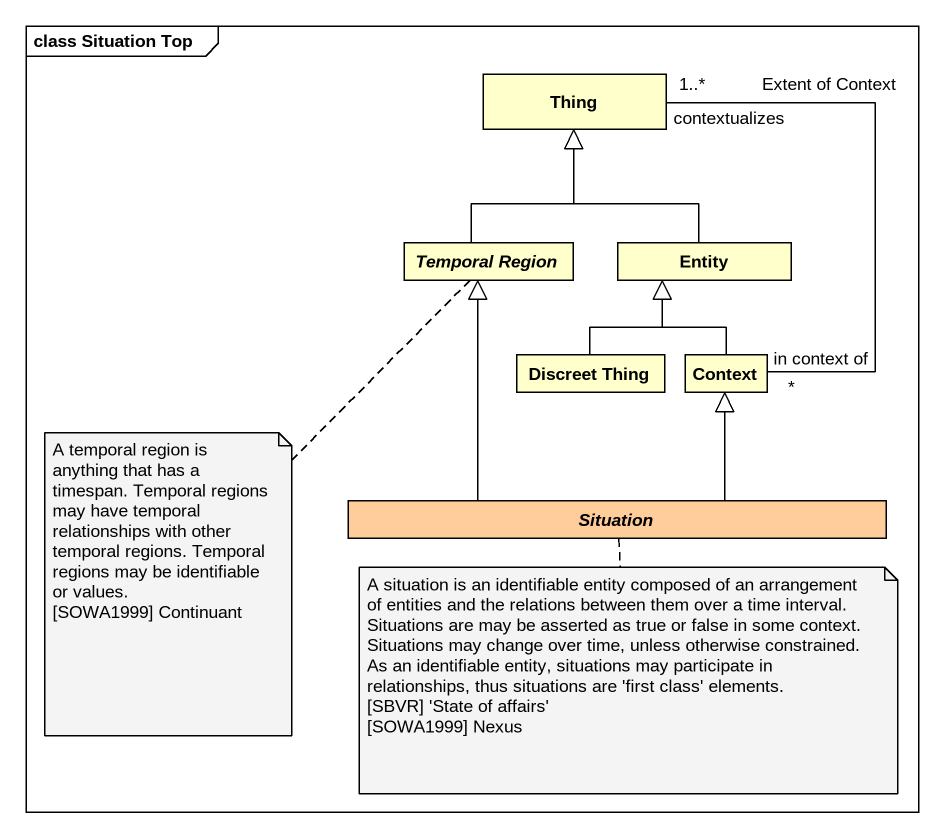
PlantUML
@startuml
mainframe class Situation Top
hide circle
hide empty members
class Thing
abstract class "Temporal Region" as Temporal_Region
class "Entity" as Entity_
class "Discreet Thing" as Discreet_Thing
class Context
abstract class Situation #FFCC9B
Temporal_Region -up-|> Thing
Entity_ -up-|> Thing
Discreet_Thing -up-|> Entity_
Context "in context of\n*" -up- "contextualizes\n1..*" Thing : Extent of Context
Context -up-|> Entity_
Situation -up-|> Temporal_Region
Situation -up-|> Context
note bottom of Temporal_Region
  A temporal region is anything that has a timespan. Temporal regions may have temporal relationships with other temporal regions. Temporal regions may be identifiable or values.
  [SOWA1999] Continuant
end note
note bottom of Situation
  A situation is an identifiable entity composed of an arrangement of entities and the relations between them over a time interval. Situations are may be asserted as true or false in some context. Situations may change over time, unless otherwise constrained. As an identifiable entity, situations may participate in relationships, thus situations are 'first class' elements.
  [SBVR] 'State of affairs'
  [SOWA1999] Nexus
end note
@enduml
